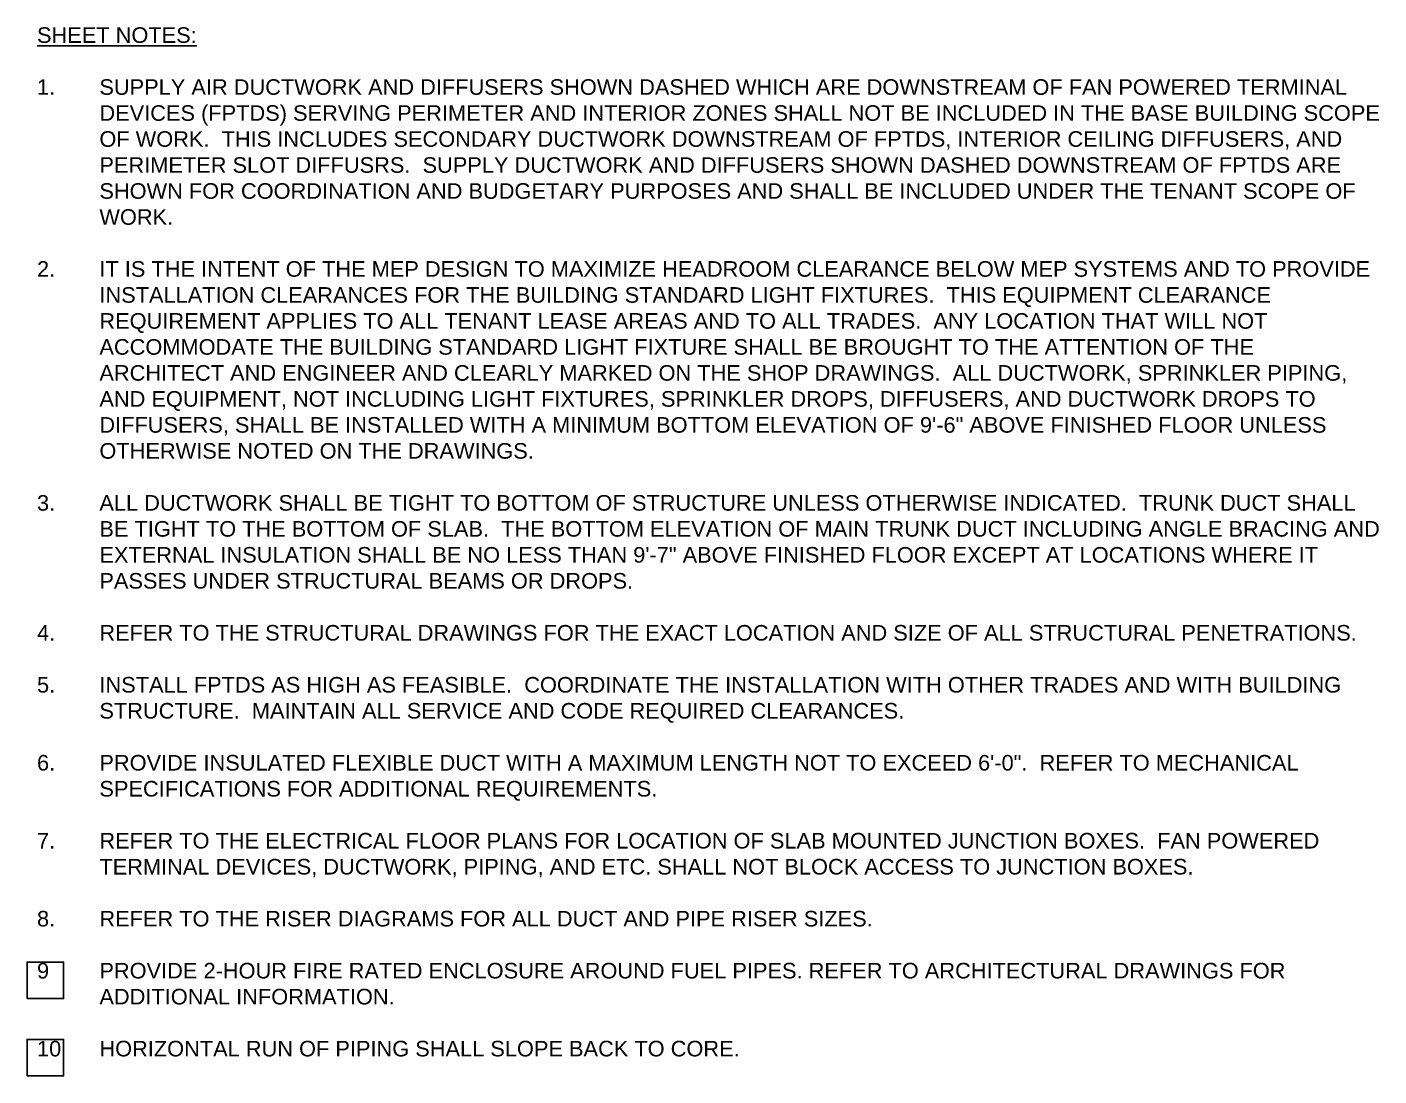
# Model space of a CAD drawing. Header units: inches. Extents: x -26012 to 27, y -11337 to 2082.
# Drawn here: x -19649 to -18983, y 104 to 621 of the extents above; entities that cross this region are included whole.
import ezdxf

# ---------------------------------------------------------------- set-up
doc = ezdxf.new("R2010")
doc.units = ezdxf.units.IN
doc.header["$LTSCALE"] = 48
doc.header["$MEASUREMENT"] = 0
doc.layers.add('G-Text', color=6, linetype='Continuous')
doc.styles.add('P08', font='arial.ttf', dxfattribs={"height": 0.08})

msp = doc.modelspace()

# ---------------------------------------------------------------- linework, layer by layer
at = {"layer": 'G-Text'}
for points in [[(-19649.06, 141.63), (-19631.06, 141.63), (-19631.06, 159.63), (-19649.06, 159.63)], [(-19649.06, 103.51), (-19631.06, 103.51), (-19631.06, 121.51), (-19649.06, 121.51)]]:
    msp.add_lwpolyline(points, close=True, dxfattribs=at)

# ---------------------------------------------------------------- texts
at = {"layer": 'G-Text', "insert": (-19644.14, 620.62), "char_height": 7.6875, "width": 660.6833, "attachment_point": 1, "style": 'P08'}
msp.add_mtext('\\pi-30.75,l30.75,t30.75;{\\LSHEET NOTES:\\P\\P}1.     ^ISUPPLY AIR DUCTWORK AND DIFFUSERS SHOWN DASHED WHICH ARE DOWNSTREAM OF FAN POWERED TERMINAL DEVICES (FPTDS) SERVING PERIMETER AND INTERIOR ZONES SHALL NOT BE INCLUDED IN THE BASE BUILDING SCOPE OF WORK.  THIS INCLUDES SECONDARY DUCTWORK DOWNSTREAM OF FPTDS, INTERIOR CEILING DIFFUSERS, AND PERIMETER SLOT DIFFUSRS.  SUPPLY DUCTWORK AND DIFFUSERS SHOWN DASHED DOWNSTREAM OF FPTDS ARE SHOWN FOR COORDINATION AND BUDGETARY PURPOSES AND SHALL BE INCLUDED UNDER THE TENANT SCOPE OF WORK.\\P\\P2.     ^IIT IS THE INTENT OF THE MEP DESIGN TO MAXIMIZE HEADROOM CLEARANCE BELOW MEP SYSTEMS AND TO PROVIDE INSTALLATION CLEARANCES FOR THE BUILDING STANDARD LIGHT FIXTURES.  THIS EQUIPMENT CLEARANCE REQUIREMENT APPLIES TO ALL TENANT LEASE AREAS AND TO ALL TRADES.  ANY LOCATION THAT WILL NOT ACCOMMODATE THE BUILDING STANDARD LIGHT FIXTURE SHALL BE BROUGHT TO THE ATTENTION OF THE ARCHITECT AND ENGINEER AND CLEARLY MARKED ON THE SHOP DRAWINGS.  {\\C6;ALL DUCTWORK, SPRINKLER PIPING, AND EQUIPMENT, NOT INCLUDING LIGHT FIXTURES, SPRINKLER DROPS, DIFFUSERS, AND DUCTWORK DROPS TO DIFFUSERS, SHALL BE INSTALLED WITH A MINIMUM BOTTOM ELEVATION OF 9\'-6" ABOVE FINISHED FLOOR UNLESS OTHERWISE NOTED ON THE DRAWINGS.}  \\P \\P3.     ^IALL DUCTWORK SHALL BE TIGHT TO BOTTOM OF STRUCTURE UNLESS OTHERWISE INDICATED.  TRUNK DUCT SHALL BE TIGHT TO THE BOTTOM OF SLAB.  THE BOTTOM ELEVATION OF MAIN TRUNK DUCT INCLUDING ANGLE BRACING AND EXTERNAL INSULATION SHALL BE NO LESS THAN 9\'-7" ABOVE FINISHED FLOOR EXCEPT AT LOCATIONS WHERE IT PASSES UNDER STRUCTURAL BEAMS OR DROPS.\\P\\P4.     ^IREFER TO THE STRUCTURAL DRAWINGS FOR THE EXACT LOCATION AND SIZE OF ALL STRUCTURAL PENETRATIONS.  \\P\\P5.     ^IINSTALL FPTDS AS HIGH AS FEASIBLE.  COORDINATE THE INSTALLATION WITH OTHER TRADES AND WITH BUILDING STRUCTURE.  MAINTAIN ALL SERVICE AND CODE REQUIRED CLEARANCES.\\P\\P6.     ^IPROVIDE INSULATED FLEXIBLE DUCT WITH A MAXIMUM LENGTH NOT TO EXCEED 6\'-0".  REFER TO MECHANICAL SPECIFICATIONS FOR ADDITIONAL REQUIREMENTS. \\P\\P7.     ^IREFER TO THE ELECTRICAL FLOOR PLANS FOR LOCATION OF SLAB MOUNTED JUNCTION BOXES.  FAN POWERED TERMINAL DEVICES, DUCTWORK, PIPING, AND ETC. SHALL NOT BLOCK ACCESS TO JUNCTION BOXES.\\P\\P8.     ^IREFER TO THE RISER DIAGRAMS FOR ALL DUCT AND PIPE RISER SIZES.\\P{\\C6;\\P\\ptz;9^I\\A1;\\C256;PROVIDE 2-HOUR FIRE RATED ENCLOSURE AROUND FUEL PIPES. REFER TO ARCHITECTURAL DRAWINGS FOR ADDITIONAL INFORMATION. \\P\\P10^IHORIZONTAL RUN OF PIPING SHALL SLOPE BACK TO CORE.}', dxfattribs=at)

doc.saveas('drawing.dxf')
